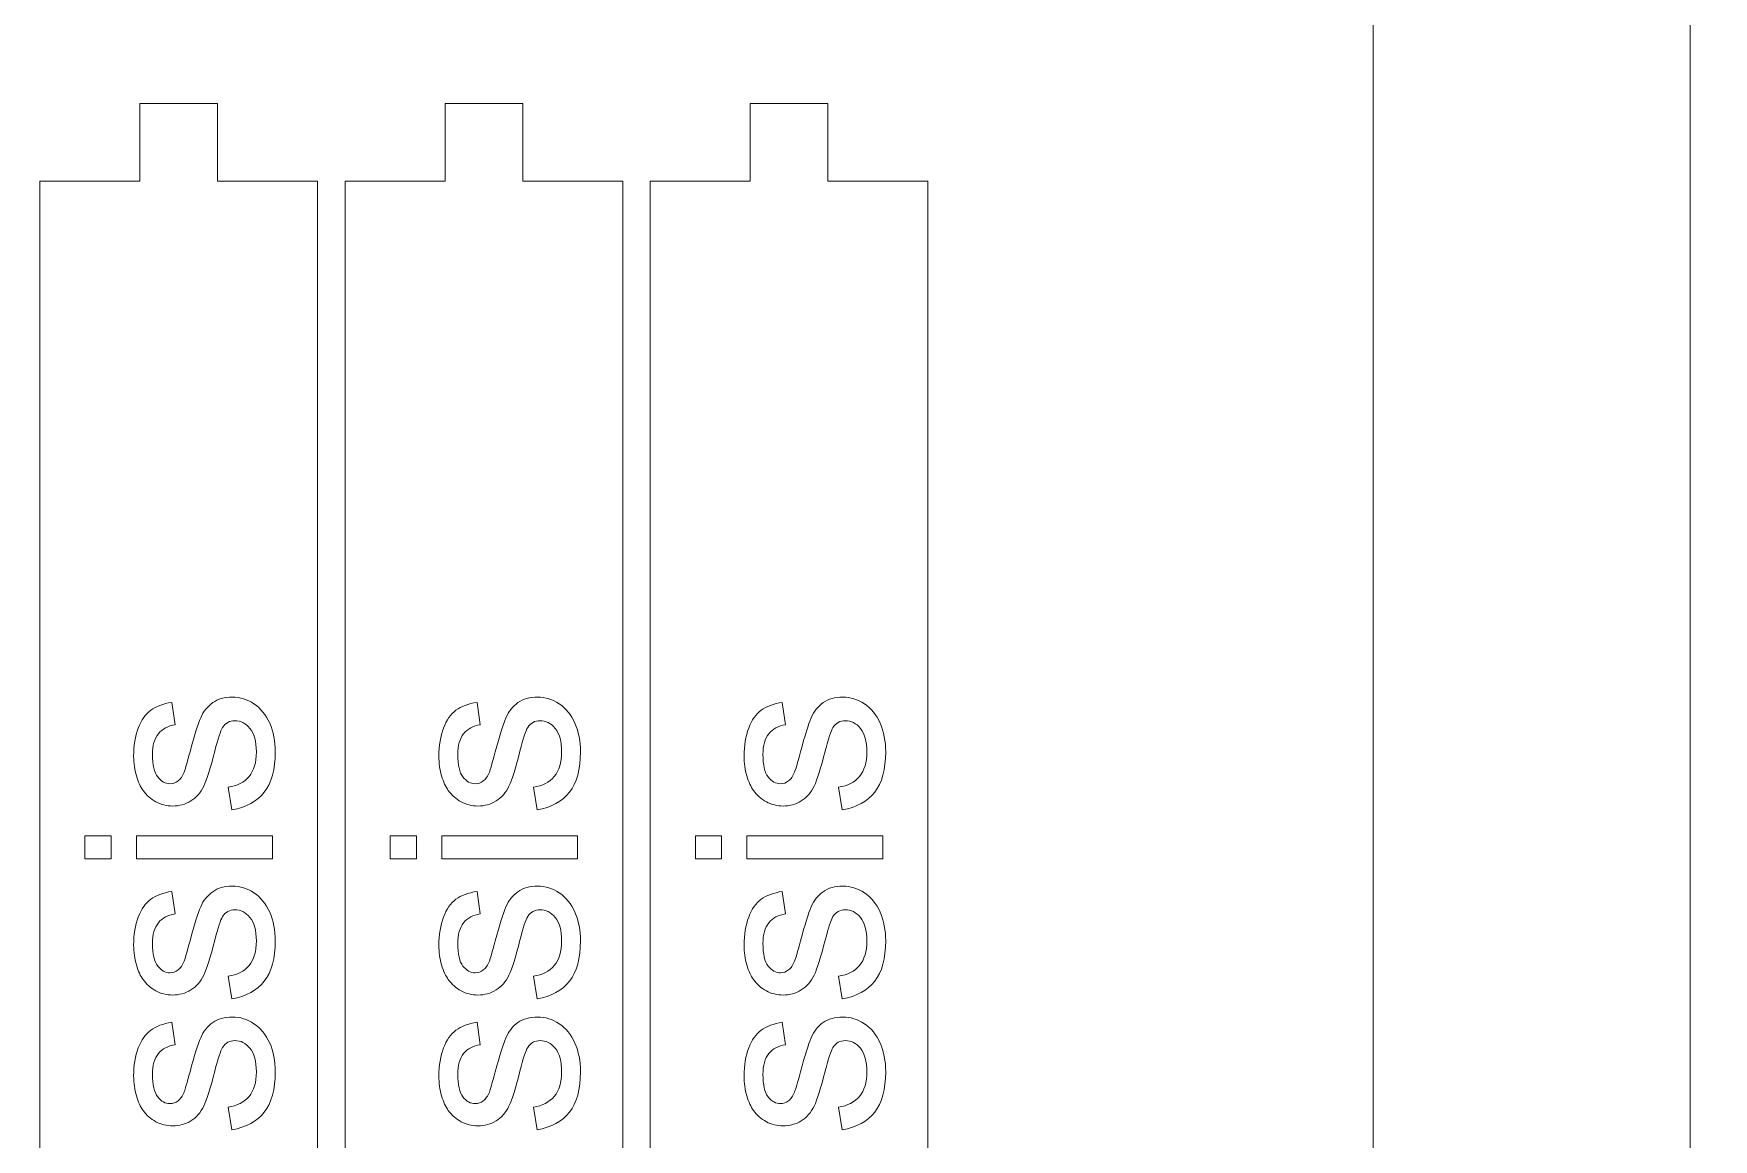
# Model space of a CAD drawing. Header units: centimetres. Extents: x -34.7 to 34.7, y -39.5 to 39.5.
# Drawn here: x -12.89 to -6.39, y 25.69 to 29.97 of the extents above; entities that cross this region are included whole.
import ezdxf

# ---------------------------------------------------------------- set-up
doc = ezdxf.new("R2010")
doc.units = ezdxf.units.CM
doc.header["$MEASUREMENT"] = 0
doc.layers.add('Camada 1', color=7, linetype='Continuous')

msp = doc.modelspace()

# ---------------------------------------------------------------- linework, layer by layer
at = {"layer": 'Camada 1', "color": 5, "lineweight": 9}
msp.add_open_spline([(-34.66849, -39.45036), (-34.66849, -39.45036), (-34.66849, 39.45036), (-34.66849, 39.45036), (-34.66849, 39.45036), (-34.66849, 39.45036), (34.66849, 39.45036), (34.66849, 39.45036), (34.66849, 39.45036), (34.66849, 39.45036), (34.66849, -39.45036), (34.66849, -39.45036), (34.66849, -39.45036), (34.66849, -39.45036), (-34.66849, -39.45036), (-34.66849, -39.45036)], degree=3, knots=[0, 0, 0, 0, 0.2, 0.2, 0.2, 0.2, 0.4, 0.4, 0.4, 0.4, 0.6, 0.6, 0.6, 0.6, 1, 1, 1, 1], dxfattribs=at)
at = {"layer": 'Camada 1', "color": 3, "lineweight": 9}
for points in [[(-7.24566, 21.11146), (-7.16375, 21.11146), (-7.08184, 21.11146), (-6.99993, 21.11146), (-6.99993, 21.11146), (-6.99993, 21.21147), (-6.99993, 21.31148), (-6.99993, 21.41149), (-6.99993, 21.41149), (-6.82705, 21.41149), (-6.65417, 21.41149), (-6.48129, 21.41149), (-6.48129, 21.41149), (-6.48129, 24.74598), (-6.48129, 28.08045), (-6.48129, 31.41494), (-6.48129, 31.41494), (-6.65417, 31.41494), (-6.82705, 31.41494), (-6.99993, 31.41494), (-6.99993, 31.41494), (-6.99993, 31.51496), (-6.99993, 31.61496), (-6.99993, 31.71497), (-6.99993, 31.71497), (-7.08184, 31.71497), (-7.16375, 31.71497), (-7.24566, 31.71497), (-7.24566, 31.71497), (-7.24566, 31.61496), (-7.24566, 31.51496), (-7.24566, 31.41494), (-7.24566, 31.41494), (-7.39963, 31.41494), (-7.55362, 31.41494), (-7.70758, 31.41494), (-7.70758, 31.41494), (-7.70758, 28.08045), (-7.70758, 24.74598), (-7.70758, 21.41149), (-7.70758, 21.41149), (-7.55362, 21.41149), (-7.39963, 21.41149), (-7.24566, 21.41149), (-7.24566, 21.41149), (-7.24566, 21.31148), (-7.24566, 21.21147), (-7.24566, 21.11146)], [(-12.17694, 21.53849), (-12.27694, 21.53849), (-12.37695, 21.53849), (-12.47697, 21.53849), (-12.47697, 21.53849), (-12.47697, 21.63849), (-12.47697, 21.73849), (-12.47697, 21.83851), (-12.47697, 21.83851), (-12.60601, 21.83851), (-12.73506, 21.83851), (-12.8641, 21.83851), (-12.8641, 21.83851), (-12.8641, 24.35877), (-12.8641, 26.87901), (-12.8641, 29.39927), (-12.8641, 29.39927), (-12.73506, 29.39927), (-12.60601, 29.39927), (-12.47697, 29.39927), (-12.47697, 29.39927), (-12.47697, 29.49928), (-12.47697, 29.59928), (-12.47697, 29.69929), (-12.47697, 29.69929), (-12.37695, 29.69929), (-12.27694, 29.69929), (-12.17694, 29.69929), (-12.17694, 29.69929), (-12.17694, 29.59928), (-12.17694, 29.49928), (-12.17694, 29.39927), (-12.17694, 29.39927), (-12.04787, 29.39927), (-11.91884, 29.39927), (-11.78979, 29.39927), (-11.78979, 29.39927), (-11.78979, 26.87901), (-11.78979, 24.35877), (-11.78979, 21.83851), (-11.78979, 21.83851), (-11.91884, 21.83851), (-12.04787, 21.83851), (-12.17694, 21.83851), (-12.17694, 21.83851), (-12.17694, 21.73849), (-12.17694, 21.63849), (-12.17694, 21.53849)], [(-11.29652, 21.83851), (-11.42555, 21.83851), (-11.5546, 21.83851), (-11.68364, 21.83851), (-11.68364, 21.83851), (-11.68364, 24.35877), (-11.68364, 26.87901), (-11.68364, 29.39927), (-11.68364, 29.39927), (-11.5546, 29.39927), (-11.42555, 29.39927), (-11.29652, 29.39927), (-11.29652, 29.39927), (-11.29652, 29.49928), (-11.29652, 29.59928), (-11.29652, 29.69929), (-11.29652, 29.69929), (-11.1965, 29.69929), (-11.09649, 29.69929), (-10.99647, 29.69929), (-10.99647, 29.69929), (-10.99647, 29.59928), (-10.99647, 29.49928), (-10.99647, 29.39927), (-10.99647, 29.39927), (-10.86743, 29.39927), (-10.73839, 29.39927), (-10.60933, 29.39927), (-10.60933, 29.39927), (-10.60933, 26.87901), (-10.60933, 24.35877), (-10.60933, 21.83851), (-10.60933, 21.83851), (-10.73839, 21.83851), (-10.86743, 21.83851), (-10.99647, 21.83851), (-10.99647, 21.83851), (-10.99647, 21.73849), (-10.99647, 21.63849), (-10.99647, 21.53849), (-10.99647, 21.53849), (-11.09649, 21.53849), (-11.1965, 21.53849), (-11.29652, 21.53849), (-11.29652, 21.53849), (-11.29652, 21.63849), (-11.29652, 21.73849), (-11.29652, 21.83851)], [(-10.11606, 21.83851), (-10.2451, 21.83851), (-10.37415, 21.83851), (-10.50319, 21.83851), (-10.50319, 21.83851), (-10.50319, 24.35877), (-10.50319, 26.87901), (-10.50319, 29.39927), (-10.50319, 29.39927), (-10.37415, 29.39927), (-10.2451, 29.39927), (-10.11606, 29.39927), (-10.11606, 29.39927), (-10.11606, 29.49928), (-10.11606, 29.59928), (-10.11606, 29.69929), (-10.11606, 29.69929), (-10.01605, 29.69929), (-9.91604, 29.69929), (-9.81603, 29.69929), (-9.81603, 29.69929), (-9.81603, 29.59928), (-9.81603, 29.49928), (-9.81603, 29.39927), (-9.81603, 29.39927), (-9.68698, 29.39927), (-9.55793, 29.39927), (-9.42888, 29.39927), (-9.42888, 29.39927), (-9.42888, 26.87901), (-9.42888, 24.35877), (-9.42888, 21.83851), (-9.42888, 21.83851), (-9.55793, 21.83851), (-9.68698, 21.83851), (-9.81603, 21.83851), (-9.81603, 21.83851), (-9.81603, 21.73849), (-9.81603, 21.63849), (-9.81603, 21.53849), (-9.81603, 21.53849), (-9.91604, 21.53849), (-10.01605, 21.53849), (-10.11606, 21.53849), (-10.11606, 21.53849), (-10.11606, 21.63849), (-10.11606, 21.73849), (-10.11606, 21.83851)]]:
    msp.add_open_spline(points, degree=3, knots=[0, 0, 0, 0, 0.0769231, 0.0769231, 0.0769231, 0.0769231, 0.1538462, 0.1538462, 0.1538462, 0.1538462, 0.2307692, 0.2307692, 0.2307692, 0.2307692, 0.3076923, 0.3076923, 0.3076923, 0.3076923, 0.3846154, 0.3846154, 0.3846154, 0.3846154, 0.4615385, 0.4615385, 0.4615385, 0.4615385, 0.5384615, 0.5384615, 0.5384615, 0.5384615, 0.6153846, 0.6153846, 0.6153846, 0.6153846, 0.6923077, 0.6923077, 0.6923077, 0.6923077, 0.7692308, 0.7692308, 0.7692308, 0.7692308, 0.8461538, 0.8461538, 0.8461538, 0.8461538, 1, 1, 1, 1], dxfattribs=at)
at = {"layer": 'Camada 1', "color": 1, "lineweight": 9}
for points, knots in [([(-12.13565, 27.05537), (-12.10038, 27.06026), (-12.0734, 27.07409), (-12.05449, 27.0967), (-12.05449, 27.0967), (-12.03579, 27.1193), (-12.02633, 27.15101), (-12.02633, 27.19149), (-12.02633, 27.19149), (-12.02633, 27.23248), (-12.03459, 27.26285), (-12.05129, 27.28277), (-12.05129, 27.28277), (-12.06784, 27.3025), (-12.08739, 27.31245), (-12.10984, 27.31245), (-12.10984, 27.31245), (-12.12991, 27.31245), (-12.14576, 27.30351), (-12.15723, 27.2858), (-12.15723, 27.2858), (-12.16516, 27.27331), (-12.17512, 27.24295), (-12.18744, 27.19471), (-12.18744, 27.19471), (-12.2038, 27.12959), (-12.21798, 27.08455), (-12.22995, 27.05924), (-12.22995, 27.05924), (-12.24209, 27.03411), (-12.25863, 27.01505), (-12.27988, 27.00206), (-12.27988, 27.00206), (-12.30098, 26.98906), (-12.32442, 26.98249), (-12.35005, 26.98249), (-12.35005, 26.98249), (-12.37349, 26.98249), (-12.3951, 26.98788), (-12.415, 26.99851), (-12.415, 26.99851), (-12.43491, 27.0093), (-12.45144, 27.02381), (-12.46459, 27.0422), (-12.46459, 27.0422), (-12.47472, 27.05604), (-12.48332, 27.07494), (-12.49042, 27.09872), (-12.49042, 27.09872), (-12.49749, 27.12267), (-12.50104, 27.14815), (-12.50104, 27.17547), (-12.50104, 27.17547), (-12.50104, 27.21663), (-12.49513, 27.25274), (-12.48316, 27.28377), (-12.48316, 27.28377), (-12.47135, 27.31498), (-12.45515, 27.33793), (-12.43491, 27.35278), (-12.43491, 27.35278), (-12.41449, 27.36744), (-12.38734, 27.37773), (-12.35325, 27.38331), (-12.35325, 27.38331), (-12.35325, 27.38331), (-12.34111, 27.29625), (-12.34111, 27.29625), (-12.34111, 27.29625), (-12.36844, 27.29238), (-12.38986, 27.28091), (-12.40521, 27.26201), (-12.40521, 27.26201), (-12.42056, 27.24311), (-12.42816, 27.21647), (-12.42816, 27.18188), (-12.42816, 27.18188), (-12.42816, 27.14123), (-12.42141, 27.11204), (-12.40792, 27.09467), (-12.40792, 27.09467), (-12.39443, 27.07729), (-12.37856, 27.06851), (-12.36051, 27.06851), (-12.36051, 27.06851), (-12.34903, 27.06851), (-12.33857, 27.07207), (-12.3293, 27.07931), (-12.3293, 27.07931), (-12.31986, 27.08657), (-12.31194, 27.09787), (-12.30569, 27.1134), (-12.30569, 27.1134), (-12.30231, 27.12233), (-12.29473, 27.14832), (-12.28292, 27.19184), (-12.28292, 27.19184), (-12.26621, 27.25459), (-12.25238, 27.29845), (-12.24176, 27.32342), (-12.24176, 27.32342), (-12.23113, 27.34839), (-12.21543, 27.36795), (-12.19519, 27.38212), (-12.19519, 27.38212), (-12.17479, 27.39646), (-12.14948, 27.40355), (-12.11911, 27.40355), (-12.11911, 27.40355), (-12.08958, 27.40355), (-12.06176, 27.39494), (-12.03561, 27.37756), (-12.03561, 27.37756), (-12.00947, 27.3602), (-11.98923, 27.33522), (-11.97488, 27.30267), (-11.97488, 27.30267), (-11.96053, 27.26994), (-11.95346, 27.233), (-11.95346, 27.19184), (-11.95346, 27.19184), (-11.95346, 27.12369), (-11.96762, 27.07155), (-11.9958, 27.0358), (-11.9958, 27.0358), (-12.02413, 27.00003), (-12.06598, 26.97725), (-12.12147, 26.96731), (-12.12147, 26.96731), (-12.12147, 26.96731), (-12.13565, 27.05537), (-12.13565, 27.05537)], [0, 0, 0, 0, 0.0294118, 0.0294118, 0.0294118, 0.0294118, 0.0588235, 0.0588235, 0.0588235, 0.0588235, 0.0882353, 0.0882353, 0.0882353, 0.0882353, 0.1176471, 0.1176471, 0.1176471, 0.1176471, 0.1470588, 0.1470588, 0.1470588, 0.1470588, 0.1764706, 0.1764706, 0.1764706, 0.1764706, 0.2058824, 0.2058824, 0.2058824, 0.2058824, 0.2352941, 0.2352941, 0.2352941, 0.2352941, 0.2647059, 0.2647059, 0.2647059, 0.2647059, 0.2941176, 0.2941176, 0.2941176, 0.2941176, 0.3235294, 0.3235294, 0.3235294, 0.3235294, 0.3529412, 0.3529412, 0.3529412, 0.3529412, 0.3823529, 0.3823529, 0.3823529, 0.3823529, 0.4117647, 0.4117647, 0.4117647, 0.4117647, 0.4411765, 0.4411765, 0.4411765, 0.4411765, 0.4705882, 0.4705882, 0.4705882, 0.4705882, 0.5, 0.5, 0.5, 0.5, 0.5294118, 0.5294118, 0.5294118, 0.5294118, 0.5588235, 0.5588235, 0.5588235, 0.5588235, 0.5882353, 0.5882353, 0.5882353, 0.5882353, 0.6176471, 0.6176471, 0.6176471, 0.6176471, 0.6470588, 0.6470588, 0.6470588, 0.6470588, 0.6764706, 0.6764706, 0.6764706, 0.6764706, 0.7058824, 0.7058824, 0.7058824, 0.7058824, 0.7352941, 0.7352941, 0.7352941, 0.7352941, 0.7647059, 0.7647059, 0.7647059, 0.7647059, 0.7941176, 0.7941176, 0.7941176, 0.7941176, 0.8235294, 0.8235294, 0.8235294, 0.8235294, 0.8529412, 0.8529412, 0.8529412, 0.8529412, 0.8823529, 0.8823529, 0.8823529, 0.8823529, 0.9117647, 0.9117647, 0.9117647, 0.9117647, 0.9411765, 0.9411765, 0.9411765, 0.9411765, 1, 1, 1, 1]), ([(-10.95519, 27.05537), (-10.91993, 27.06026), (-10.89295, 27.07409), (-10.87405, 27.0967), (-10.87405, 27.0967), (-10.85533, 27.1193), (-10.84589, 27.15101), (-10.84589, 27.19149), (-10.84589, 27.19149), (-10.84589, 27.23248), (-10.85416, 27.26285), (-10.87084, 27.28277), (-10.87084, 27.28277), (-10.88738, 27.3025), (-10.90695, 27.31245), (-10.92939, 27.31245), (-10.92939, 27.31245), (-10.94946, 27.31245), (-10.96531, 27.30351), (-10.97678, 27.2858), (-10.97678, 27.2858), (-10.98472, 27.27331), (-10.99468, 27.24295), (-11.00699, 27.19471), (-11.00699, 27.19471), (-11.02335, 27.12959), (-11.03752, 27.08455), (-11.04949, 27.05924), (-11.04949, 27.05924), (-11.06164, 27.03411), (-11.07817, 27.01505), (-11.09943, 27.00206), (-11.09943, 27.00206), (-11.12051, 26.98906), (-11.14396, 26.98249), (-11.1696, 26.98249), (-11.1696, 26.98249), (-11.19305, 26.98249), (-11.21465, 26.98788), (-11.23456, 26.99851), (-11.23456, 26.99851), (-11.25446, 27.0093), (-11.27099, 27.02381), (-11.28414, 27.0422), (-11.28414, 27.0422), (-11.29426, 27.05604), (-11.30287, 27.07494), (-11.30996, 27.09872), (-11.30996, 27.09872), (-11.31704, 27.12267), (-11.32059, 27.14815), (-11.32059, 27.17547), (-11.32059, 27.17547), (-11.32059, 27.21663), (-11.31468, 27.25274), (-11.3027, 27.28377), (-11.3027, 27.28377), (-11.2909, 27.31498), (-11.27471, 27.33793), (-11.25446, 27.35278), (-11.25446, 27.35278), (-11.23404, 27.36744), (-11.20689, 27.37773), (-11.17281, 27.38331), (-11.17281, 27.38331), (-11.17281, 27.38331), (-11.16066, 27.29625), (-11.16066, 27.29625), (-11.16066, 27.29625), (-11.18799, 27.29238), (-11.20941, 27.28091), (-11.22476, 27.26201), (-11.22476, 27.26201), (-11.24012, 27.24311), (-11.2477, 27.21647), (-11.2477, 27.18188), (-11.2477, 27.18188), (-11.2477, 27.14123), (-11.24096, 27.11204), (-11.22746, 27.09467), (-11.22746, 27.09467), (-11.21396, 27.07729), (-11.19811, 27.06851), (-11.18006, 27.06851), (-11.18006, 27.06851), (-11.16859, 27.06851), (-11.15814, 27.07207), (-11.14885, 27.07931), (-11.14885, 27.07931), (-11.13941, 27.08657), (-11.13148, 27.09787), (-11.12524, 27.1134), (-11.12524, 27.1134), (-11.12187, 27.12233), (-11.11427, 27.14832), (-11.10246, 27.19184), (-11.10246, 27.19184), (-11.08578, 27.25459), (-11.07194, 27.29845), (-11.0613, 27.32342), (-11.0613, 27.32342), (-11.05067, 27.34839), (-11.03499, 27.36795), (-11.01474, 27.38212), (-11.01474, 27.38212), (-10.99433, 27.39646), (-10.96902, 27.40355), (-10.93866, 27.40355), (-10.93866, 27.40355), (-10.90913, 27.40355), (-10.8813, 27.39494), (-10.85516, 27.37756), (-10.85516, 27.37756), (-10.82902, 27.3602), (-10.80877, 27.33522), (-10.79443, 27.30267), (-10.79443, 27.30267), (-10.78009, 27.26994), (-10.77301, 27.233), (-10.77301, 27.19184), (-10.77301, 27.19184), (-10.77301, 27.12369), (-10.78717, 27.07155), (-10.81536, 27.0358), (-10.81536, 27.0358), (-10.84368, 27.00003), (-10.88552, 26.97725), (-10.94102, 26.96731), (-10.94102, 26.96731), (-10.94102, 26.96731), (-10.95519, 27.05537), (-10.95519, 27.05537)], [0, 0, 0, 0, 0.0294118, 0.0294118, 0.0294118, 0.0294118, 0.0588235, 0.0588235, 0.0588235, 0.0588235, 0.0882353, 0.0882353, 0.0882353, 0.0882353, 0.1176471, 0.1176471, 0.1176471, 0.1176471, 0.1470588, 0.1470588, 0.1470588, 0.1470588, 0.1764706, 0.1764706, 0.1764706, 0.1764706, 0.2058824, 0.2058824, 0.2058824, 0.2058824, 0.2352941, 0.2352941, 0.2352941, 0.2352941, 0.2647059, 0.2647059, 0.2647059, 0.2647059, 0.2941176, 0.2941176, 0.2941176, 0.2941176, 0.3235294, 0.3235294, 0.3235294, 0.3235294, 0.3529412, 0.3529412, 0.3529412, 0.3529412, 0.3823529, 0.3823529, 0.3823529, 0.3823529, 0.4117647, 0.4117647, 0.4117647, 0.4117647, 0.4411765, 0.4411765, 0.4411765, 0.4411765, 0.4705882, 0.4705882, 0.4705882, 0.4705882, 0.5, 0.5, 0.5, 0.5, 0.5294118, 0.5294118, 0.5294118, 0.5294118, 0.5588235, 0.5588235, 0.5588235, 0.5588235, 0.5882353, 0.5882353, 0.5882353, 0.5882353, 0.6176471, 0.6176471, 0.6176471, 0.6176471, 0.6470588, 0.6470588, 0.6470588, 0.6470588, 0.6764706, 0.6764706, 0.6764706, 0.6764706, 0.7058824, 0.7058824, 0.7058824, 0.7058824, 0.7352941, 0.7352941, 0.7352941, 0.7352941, 0.7647059, 0.7647059, 0.7647059, 0.7647059, 0.7941176, 0.7941176, 0.7941176, 0.7941176, 0.8235294, 0.8235294, 0.8235294, 0.8235294, 0.8529412, 0.8529412, 0.8529412, 0.8529412, 0.8823529, 0.8823529, 0.8823529, 0.8823529, 0.9117647, 0.9117647, 0.9117647, 0.9117647, 0.9411765, 0.9411765, 0.9411765, 0.9411765, 1, 1, 1, 1]), ([(-9.77474, 27.05537), (-9.73948, 27.06026), (-9.71251, 27.07409), (-9.6936, 27.0967), (-9.6936, 27.0967), (-9.67488, 27.1193), (-9.66543, 27.15101), (-9.66543, 27.19149), (-9.66543, 27.19149), (-9.66543, 27.23248), (-9.6737, 27.26285), (-9.69039, 27.28277), (-9.69039, 27.28277), (-9.70692, 27.3025), (-9.7265, 27.31245), (-9.74894, 27.31245), (-9.74894, 27.31245), (-9.76901, 27.31245), (-9.78486, 27.30351), (-9.79635, 27.2858), (-9.79635, 27.2858), (-9.80426, 27.27331), (-9.81422, 27.24295), (-9.82653, 27.19471), (-9.82653, 27.19471), (-9.84291, 27.12959), (-9.85707, 27.08455), (-9.86904, 27.05924), (-9.86904, 27.05924), (-9.88119, 27.03411), (-9.89772, 27.01505), (-9.91898, 27.00206), (-9.91898, 27.00206), (-9.94007, 26.98906), (-9.96351, 26.98249), (-9.98915, 26.98249), (-9.98915, 26.98249), (-10.0126, 26.98249), (-10.0342, 26.98788), (-10.0541, 26.99851), (-10.0541, 26.99851), (-10.07402, 27.0093), (-10.09054, 27.02381), (-10.10369, 27.0422), (-10.10369, 27.0422), (-10.11381, 27.05604), (-10.12242, 27.07494), (-10.12951, 27.09872), (-10.12951, 27.09872), (-10.13659, 27.12267), (-10.14015, 27.14815), (-10.14015, 27.17547), (-10.14015, 27.17547), (-10.14015, 27.21663), (-10.13424, 27.25274), (-10.12225, 27.28377), (-10.12225, 27.28377), (-10.11045, 27.31498), (-10.09425, 27.33793), (-10.07402, 27.35278), (-10.07402, 27.35278), (-10.05359, 27.36744), (-10.02644, 27.37773), (-9.99236, 27.38331), (-9.99236, 27.38331), (-9.99236, 27.38331), (-9.98021, 27.29625), (-9.98021, 27.29625), (-9.98021, 27.29625), (-10.00754, 27.29238), (-10.02896, 27.28091), (-10.04431, 27.26201), (-10.04431, 27.26201), (-10.05966, 27.24311), (-10.06725, 27.21647), (-10.06725, 27.18188), (-10.06725, 27.18188), (-10.06725, 27.14123), (-10.06051, 27.11204), (-10.04701, 27.09467), (-10.04701, 27.09467), (-10.03352, 27.07729), (-10.01767, 27.06851), (-9.99961, 27.06851), (-9.99961, 27.06851), (-9.98815, 27.06851), (-9.97768, 27.07207), (-9.9684, 27.07931), (-9.9684, 27.07931), (-9.95895, 27.08657), (-9.95103, 27.09787), (-9.94479, 27.1134), (-9.94479, 27.1134), (-9.94142, 27.12233), (-9.93383, 27.14832), (-9.92201, 27.19184), (-9.92201, 27.19184), (-9.90531, 27.25459), (-9.89148, 27.29845), (-9.88085, 27.32342), (-9.88085, 27.32342), (-9.87023, 27.34839), (-9.85453, 27.36795), (-9.83429, 27.38212), (-9.83429, 27.38212), (-9.81388, 27.39646), (-9.78858, 27.40355), (-9.75821, 27.40355), (-9.75821, 27.40355), (-9.7287, 27.40355), (-9.70085, 27.39494), (-9.67471, 27.37756), (-9.67471, 27.37756), (-9.64856, 27.3602), (-9.62832, 27.33522), (-9.61398, 27.30267), (-9.61398, 27.30267), (-9.59964, 27.26994), (-9.59255, 27.233), (-9.59255, 27.19184), (-9.59255, 27.19184), (-9.59255, 27.12369), (-9.60672, 27.07155), (-9.6349, 27.0358), (-9.6349, 27.0358), (-9.66324, 27.00003), (-9.70507, 26.97725), (-9.76057, 26.96731), (-9.76057, 26.96731), (-9.76057, 26.96731), (-9.77474, 27.05537), (-9.77474, 27.05537)], [0, 0, 0, 0, 0.0294118, 0.0294118, 0.0294118, 0.0294118, 0.0588235, 0.0588235, 0.0588235, 0.0588235, 0.0882353, 0.0882353, 0.0882353, 0.0882353, 0.1176471, 0.1176471, 0.1176471, 0.1176471, 0.1470588, 0.1470588, 0.1470588, 0.1470588, 0.1764706, 0.1764706, 0.1764706, 0.1764706, 0.2058824, 0.2058824, 0.2058824, 0.2058824, 0.2352941, 0.2352941, 0.2352941, 0.2352941, 0.2647059, 0.2647059, 0.2647059, 0.2647059, 0.2941176, 0.2941176, 0.2941176, 0.2941176, 0.3235294, 0.3235294, 0.3235294, 0.3235294, 0.3529412, 0.3529412, 0.3529412, 0.3529412, 0.3823529, 0.3823529, 0.3823529, 0.3823529, 0.4117647, 0.4117647, 0.4117647, 0.4117647, 0.4411765, 0.4411765, 0.4411765, 0.4411765, 0.4705882, 0.4705882, 0.4705882, 0.4705882, 0.5, 0.5, 0.5, 0.5, 0.5294118, 0.5294118, 0.5294118, 0.5294118, 0.5588235, 0.5588235, 0.5588235, 0.5588235, 0.5882353, 0.5882353, 0.5882353, 0.5882353, 0.6176471, 0.6176471, 0.6176471, 0.6176471, 0.6470588, 0.6470588, 0.6470588, 0.6470588, 0.6764706, 0.6764706, 0.6764706, 0.6764706, 0.7058824, 0.7058824, 0.7058824, 0.7058824, 0.7352941, 0.7352941, 0.7352941, 0.7352941, 0.7647059, 0.7647059, 0.7647059, 0.7647059, 0.7941176, 0.7941176, 0.7941176, 0.7941176, 0.8235294, 0.8235294, 0.8235294, 0.8235294, 0.8529412, 0.8529412, 0.8529412, 0.8529412, 0.8823529, 0.8823529, 0.8823529, 0.8823529, 0.9117647, 0.9117647, 0.9117647, 0.9117647, 0.9411765, 0.9411765, 0.9411765, 0.9411765, 1, 1, 1, 1]), ([(-12.68932, 26.77787), (-12.68932, 26.77787), (-12.68932, 26.86694), (-12.68932, 26.86694), (-12.68932, 26.86694), (-12.68932, 26.86694), (-12.58808, 26.86694), (-12.58808, 26.86694), (-12.58808, 26.86694), (-12.58808, 26.86694), (-12.58808, 26.77787), (-12.58808, 26.77787), (-12.58808, 26.77787), (-12.58808, 26.77787), (-12.68932, 26.77787), (-12.68932, 26.77787)], [0, 0, 0, 0, 0.2, 0.2, 0.2, 0.2, 0.4, 0.4, 0.4, 0.4, 0.6, 0.6, 0.6, 0.6, 1, 1, 1, 1]), ([(-12.4899, 26.77787), (-12.4899, 26.77787), (-12.4899, 26.86694), (-12.4899, 26.86694), (-12.4899, 26.86694), (-12.4899, 26.86694), (-11.96458, 26.86694), (-11.96458, 26.86694), (-11.96458, 26.86694), (-11.96458, 26.86694), (-11.96458, 26.77787), (-11.96458, 26.77787), (-11.96458, 26.77787), (-11.96458, 26.77787), (-12.4899, 26.77787), (-12.4899, 26.77787)], [0, 0, 0, 0, 0.2, 0.2, 0.2, 0.2, 0.4, 0.4, 0.4, 0.4, 0.6, 0.6, 0.6, 0.6, 1, 1, 1, 1]), ([(-11.50886, 26.77787), (-11.50886, 26.77787), (-11.50886, 26.86694), (-11.50886, 26.86694), (-11.50886, 26.86694), (-11.50886, 26.86694), (-11.40763, 26.86694), (-11.40763, 26.86694), (-11.40763, 26.86694), (-11.40763, 26.86694), (-11.40763, 26.77787), (-11.40763, 26.77787), (-11.40763, 26.77787), (-11.40763, 26.77787), (-11.50886, 26.77787), (-11.50886, 26.77787)], [0, 0, 0, 0, 0.2, 0.2, 0.2, 0.2, 0.4, 0.4, 0.4, 0.4, 0.6, 0.6, 0.6, 0.6, 1, 1, 1, 1]), ([(-11.30945, 26.77787), (-11.30945, 26.77787), (-11.30945, 26.86694), (-11.30945, 26.86694), (-11.30945, 26.86694), (-11.30945, 26.86694), (-10.78414, 26.86694), (-10.78414, 26.86694), (-10.78414, 26.86694), (-10.78414, 26.86694), (-10.78414, 26.77787), (-10.78414, 26.77787), (-10.78414, 26.77787), (-10.78414, 26.77787), (-11.30945, 26.77787), (-11.30945, 26.77787)], [0, 0, 0, 0, 0.2, 0.2, 0.2, 0.2, 0.4, 0.4, 0.4, 0.4, 0.6, 0.6, 0.6, 0.6, 1, 1, 1, 1]), ([(-10.3284, 26.77787), (-10.3284, 26.77787), (-10.3284, 26.86694), (-10.3284, 26.86694), (-10.3284, 26.86694), (-10.3284, 26.86694), (-10.22718, 26.86694), (-10.22718, 26.86694), (-10.22718, 26.86694), (-10.22718, 26.86694), (-10.22718, 26.77787), (-10.22718, 26.77787), (-10.22718, 26.77787), (-10.22718, 26.77787), (-10.3284, 26.77787), (-10.3284, 26.77787)], [0, 0, 0, 0, 0.2, 0.2, 0.2, 0.2, 0.4, 0.4, 0.4, 0.4, 0.6, 0.6, 0.6, 0.6, 1, 1, 1, 1]), ([(-10.129, 26.77787), (-10.129, 26.77787), (-10.129, 26.86694), (-10.129, 26.86694), (-10.129, 26.86694), (-10.129, 26.86694), (-9.60369, 26.86694), (-9.60369, 26.86694), (-9.60369, 26.86694), (-9.60369, 26.86694), (-9.60369, 26.77787), (-9.60369, 26.77787), (-9.60369, 26.77787), (-9.60369, 26.77787), (-10.129, 26.77787), (-10.129, 26.77787)], [0, 0, 0, 0, 0.2, 0.2, 0.2, 0.2, 0.4, 0.4, 0.4, 0.4, 0.6, 0.6, 0.6, 0.6, 1, 1, 1, 1]), ([(-12.13565, 26.32441), (-12.10038, 26.3293), (-12.0734, 26.34313), (-12.05449, 26.36574), (-12.05449, 26.36574), (-12.03579, 26.38834), (-12.02633, 26.42006), (-12.02633, 26.46054), (-12.02633, 26.46054), (-12.02633, 26.50153), (-12.03459, 26.5319), (-12.05129, 26.55181), (-12.05129, 26.55181), (-12.06784, 26.57155), (-12.08739, 26.58149), (-12.10984, 26.58149), (-12.10984, 26.58149), (-12.12991, 26.58149), (-12.14576, 26.57256), (-12.15723, 26.55485), (-12.15723, 26.55485), (-12.16516, 26.54236), (-12.17512, 26.51199), (-12.18744, 26.46375), (-12.18744, 26.46375), (-12.2038, 26.39864), (-12.21798, 26.35359), (-12.22995, 26.32828), (-12.22995, 26.32828), (-12.24209, 26.30316), (-12.25863, 26.28409), (-12.27988, 26.2711), (-12.27988, 26.2711), (-12.30098, 26.25811), (-12.32442, 26.25154), (-12.35005, 26.25154), (-12.35005, 26.25154), (-12.37349, 26.25154), (-12.3951, 26.25693), (-12.415, 26.26756), (-12.415, 26.26756), (-12.43491, 26.27835), (-12.45144, 26.29287), (-12.46459, 26.31125), (-12.46459, 26.31125), (-12.47472, 26.32508), (-12.48332, 26.34398), (-12.49042, 26.36776), (-12.49042, 26.36776), (-12.49749, 26.39171), (-12.50104, 26.41719), (-12.50104, 26.44452), (-12.50104, 26.44452), (-12.50104, 26.48568), (-12.49513, 26.52178), (-12.48316, 26.55281), (-12.48316, 26.55281), (-12.47135, 26.58403), (-12.45515, 26.60697), (-12.43491, 26.62182), (-12.43491, 26.62182), (-12.41449, 26.63649), (-12.38734, 26.64678), (-12.35325, 26.65235), (-12.35325, 26.65235), (-12.35325, 26.65235), (-12.34111, 26.5653), (-12.34111, 26.5653), (-12.34111, 26.5653), (-12.36844, 26.56142), (-12.38986, 26.54995), (-12.40521, 26.53106), (-12.40521, 26.53106), (-12.42056, 26.51216), (-12.42816, 26.48551), (-12.42816, 26.45092), (-12.42816, 26.45092), (-12.42816, 26.41027), (-12.42141, 26.38108), (-12.40792, 26.36372), (-12.40792, 26.36372), (-12.39443, 26.34633), (-12.37856, 26.33756), (-12.36051, 26.33756), (-12.36051, 26.33756), (-12.34903, 26.33756), (-12.33857, 26.34111), (-12.3293, 26.34835), (-12.3293, 26.34835), (-12.31986, 26.35561), (-12.31194, 26.36693), (-12.30569, 26.38244), (-12.30569, 26.38244), (-12.30231, 26.39139), (-12.29473, 26.41736), (-12.28292, 26.46089), (-12.28292, 26.46089), (-12.26621, 26.52364), (-12.25238, 26.56749), (-12.24176, 26.59246), (-12.24176, 26.59246), (-12.23113, 26.61743), (-12.21543, 26.637), (-12.19519, 26.65116), (-12.19519, 26.65116), (-12.17479, 26.6655), (-12.14948, 26.67259), (-12.11911, 26.67259), (-12.11911, 26.67259), (-12.08958, 26.67259), (-12.06176, 26.66398), (-12.03561, 26.64662), (-12.03561, 26.64662), (-12.00947, 26.62924), (-11.98923, 26.60427), (-11.97488, 26.57171), (-11.97488, 26.57171), (-11.96053, 26.53898), (-11.95346, 26.50204), (-11.95346, 26.46089), (-11.95346, 26.46089), (-11.95346, 26.39273), (-11.96762, 26.3406), (-11.9958, 26.30484), (-11.9958, 26.30484), (-12.02413, 26.26907), (-12.06598, 26.2463), (-12.12147, 26.23635), (-12.12147, 26.23635), (-12.12147, 26.23635), (-12.13565, 26.32441), (-12.13565, 26.32441)], [0, 0, 0, 0, 0.0294118, 0.0294118, 0.0294118, 0.0294118, 0.0588235, 0.0588235, 0.0588235, 0.0588235, 0.0882353, 0.0882353, 0.0882353, 0.0882353, 0.1176471, 0.1176471, 0.1176471, 0.1176471, 0.1470588, 0.1470588, 0.1470588, 0.1470588, 0.1764706, 0.1764706, 0.1764706, 0.1764706, 0.2058824, 0.2058824, 0.2058824, 0.2058824, 0.2352941, 0.2352941, 0.2352941, 0.2352941, 0.2647059, 0.2647059, 0.2647059, 0.2647059, 0.2941176, 0.2941176, 0.2941176, 0.2941176, 0.3235294, 0.3235294, 0.3235294, 0.3235294, 0.3529412, 0.3529412, 0.3529412, 0.3529412, 0.3823529, 0.3823529, 0.3823529, 0.3823529, 0.4117647, 0.4117647, 0.4117647, 0.4117647, 0.4411765, 0.4411765, 0.4411765, 0.4411765, 0.4705882, 0.4705882, 0.4705882, 0.4705882, 0.5, 0.5, 0.5, 0.5, 0.5294118, 0.5294118, 0.5294118, 0.5294118, 0.5588235, 0.5588235, 0.5588235, 0.5588235, 0.5882353, 0.5882353, 0.5882353, 0.5882353, 0.6176471, 0.6176471, 0.6176471, 0.6176471, 0.6470588, 0.6470588, 0.6470588, 0.6470588, 0.6764706, 0.6764706, 0.6764706, 0.6764706, 0.7058824, 0.7058824, 0.7058824, 0.7058824, 0.7352941, 0.7352941, 0.7352941, 0.7352941, 0.7647059, 0.7647059, 0.7647059, 0.7647059, 0.7941176, 0.7941176, 0.7941176, 0.7941176, 0.8235294, 0.8235294, 0.8235294, 0.8235294, 0.8529412, 0.8529412, 0.8529412, 0.8529412, 0.8823529, 0.8823529, 0.8823529, 0.8823529, 0.9117647, 0.9117647, 0.9117647, 0.9117647, 0.9411765, 0.9411765, 0.9411765, 0.9411765, 1, 1, 1, 1]), ([(-10.95519, 26.32441), (-10.91993, 26.3293), (-10.89295, 26.34313), (-10.87405, 26.36574), (-10.87405, 26.36574), (-10.85533, 26.38834), (-10.84589, 26.42006), (-10.84589, 26.46054), (-10.84589, 26.46054), (-10.84589, 26.50153), (-10.85416, 26.5319), (-10.87084, 26.55181), (-10.87084, 26.55181), (-10.88738, 26.57155), (-10.90695, 26.58149), (-10.92939, 26.58149), (-10.92939, 26.58149), (-10.94946, 26.58149), (-10.96531, 26.57256), (-10.97678, 26.55485), (-10.97678, 26.55485), (-10.98472, 26.54236), (-10.99468, 26.51199), (-11.00699, 26.46375), (-11.00699, 26.46375), (-11.02335, 26.39864), (-11.03752, 26.35359), (-11.04949, 26.32828), (-11.04949, 26.32828), (-11.06164, 26.30316), (-11.07817, 26.28409), (-11.09943, 26.2711), (-11.09943, 26.2711), (-11.12051, 26.25811), (-11.14396, 26.25154), (-11.1696, 26.25154), (-11.1696, 26.25154), (-11.19305, 26.25154), (-11.21465, 26.25693), (-11.23456, 26.26756), (-11.23456, 26.26756), (-11.25446, 26.27835), (-11.27099, 26.29287), (-11.28414, 26.31125), (-11.28414, 26.31125), (-11.29426, 26.32508), (-11.30287, 26.34398), (-11.30996, 26.36776), (-11.30996, 26.36776), (-11.31704, 26.39171), (-11.32059, 26.41719), (-11.32059, 26.44452), (-11.32059, 26.44452), (-11.32059, 26.48568), (-11.31468, 26.52178), (-11.3027, 26.55281), (-11.3027, 26.55281), (-11.2909, 26.58403), (-11.27471, 26.60697), (-11.25446, 26.62182), (-11.25446, 26.62182), (-11.23404, 26.63649), (-11.20689, 26.64678), (-11.17281, 26.65235), (-11.17281, 26.65235), (-11.17281, 26.65235), (-11.16066, 26.5653), (-11.16066, 26.5653), (-11.16066, 26.5653), (-11.18799, 26.56142), (-11.20941, 26.54995), (-11.22476, 26.53106), (-11.22476, 26.53106), (-11.24012, 26.51216), (-11.2477, 26.48551), (-11.2477, 26.45092), (-11.2477, 26.45092), (-11.2477, 26.41027), (-11.24096, 26.38108), (-11.22746, 26.36372), (-11.22746, 26.36372), (-11.21396, 26.34633), (-11.19811, 26.33756), (-11.18006, 26.33756), (-11.18006, 26.33756), (-11.16859, 26.33756), (-11.15814, 26.34111), (-11.14885, 26.34835), (-11.14885, 26.34835), (-11.13941, 26.35561), (-11.13148, 26.36693), (-11.12524, 26.38244), (-11.12524, 26.38244), (-11.12187, 26.39139), (-11.11427, 26.41736), (-11.10246, 26.46089), (-11.10246, 26.46089), (-11.08578, 26.52364), (-11.07194, 26.56749), (-11.0613, 26.59246), (-11.0613, 26.59246), (-11.05067, 26.61743), (-11.03499, 26.637), (-11.01474, 26.65116), (-11.01474, 26.65116), (-10.99433, 26.6655), (-10.96902, 26.67259), (-10.93866, 26.67259), (-10.93866, 26.67259), (-10.90913, 26.67259), (-10.8813, 26.66398), (-10.85516, 26.64662), (-10.85516, 26.64662), (-10.82902, 26.62924), (-10.80877, 26.60427), (-10.79443, 26.57171), (-10.79443, 26.57171), (-10.78009, 26.53898), (-10.77301, 26.50204), (-10.77301, 26.46089), (-10.77301, 26.46089), (-10.77301, 26.39273), (-10.78717, 26.3406), (-10.81536, 26.30484), (-10.81536, 26.30484), (-10.84368, 26.26907), (-10.88552, 26.2463), (-10.94102, 26.23635), (-10.94102, 26.23635), (-10.94102, 26.23635), (-10.95519, 26.32441), (-10.95519, 26.32441)], [0, 0, 0, 0, 0.0294118, 0.0294118, 0.0294118, 0.0294118, 0.0588235, 0.0588235, 0.0588235, 0.0588235, 0.0882353, 0.0882353, 0.0882353, 0.0882353, 0.1176471, 0.1176471, 0.1176471, 0.1176471, 0.1470588, 0.1470588, 0.1470588, 0.1470588, 0.1764706, 0.1764706, 0.1764706, 0.1764706, 0.2058824, 0.2058824, 0.2058824, 0.2058824, 0.2352941, 0.2352941, 0.2352941, 0.2352941, 0.2647059, 0.2647059, 0.2647059, 0.2647059, 0.2941176, 0.2941176, 0.2941176, 0.2941176, 0.3235294, 0.3235294, 0.3235294, 0.3235294, 0.3529412, 0.3529412, 0.3529412, 0.3529412, 0.3823529, 0.3823529, 0.3823529, 0.3823529, 0.4117647, 0.4117647, 0.4117647, 0.4117647, 0.4411765, 0.4411765, 0.4411765, 0.4411765, 0.4705882, 0.4705882, 0.4705882, 0.4705882, 0.5, 0.5, 0.5, 0.5, 0.5294118, 0.5294118, 0.5294118, 0.5294118, 0.5588235, 0.5588235, 0.5588235, 0.5588235, 0.5882353, 0.5882353, 0.5882353, 0.5882353, 0.6176471, 0.6176471, 0.6176471, 0.6176471, 0.6470588, 0.6470588, 0.6470588, 0.6470588, 0.6764706, 0.6764706, 0.6764706, 0.6764706, 0.7058824, 0.7058824, 0.7058824, 0.7058824, 0.7352941, 0.7352941, 0.7352941, 0.7352941, 0.7647059, 0.7647059, 0.7647059, 0.7647059, 0.7941176, 0.7941176, 0.7941176, 0.7941176, 0.8235294, 0.8235294, 0.8235294, 0.8235294, 0.8529412, 0.8529412, 0.8529412, 0.8529412, 0.8823529, 0.8823529, 0.8823529, 0.8823529, 0.9117647, 0.9117647, 0.9117647, 0.9117647, 0.9411765, 0.9411765, 0.9411765, 0.9411765, 1, 1, 1, 1]), ([(-9.77474, 26.32441), (-9.73948, 26.3293), (-9.71251, 26.34313), (-9.6936, 26.36574), (-9.6936, 26.36574), (-9.67488, 26.38834), (-9.66543, 26.42006), (-9.66543, 26.46054), (-9.66543, 26.46054), (-9.66543, 26.50153), (-9.6737, 26.5319), (-9.69039, 26.55181), (-9.69039, 26.55181), (-9.70692, 26.57155), (-9.7265, 26.58149), (-9.74894, 26.58149), (-9.74894, 26.58149), (-9.76901, 26.58149), (-9.78486, 26.57256), (-9.79635, 26.55485), (-9.79635, 26.55485), (-9.80426, 26.54236), (-9.81422, 26.51199), (-9.82653, 26.46375), (-9.82653, 26.46375), (-9.84291, 26.39864), (-9.85707, 26.35359), (-9.86904, 26.32828), (-9.86904, 26.32828), (-9.88119, 26.30316), (-9.89772, 26.28409), (-9.91898, 26.2711), (-9.91898, 26.2711), (-9.94007, 26.25811), (-9.96351, 26.25154), (-9.98915, 26.25154), (-9.98915, 26.25154), (-10.0126, 26.25154), (-10.0342, 26.25693), (-10.0541, 26.26756), (-10.0541, 26.26756), (-10.07402, 26.27835), (-10.09054, 26.29287), (-10.10369, 26.31125), (-10.10369, 26.31125), (-10.11381, 26.32508), (-10.12242, 26.34398), (-10.12951, 26.36776), (-10.12951, 26.36776), (-10.13659, 26.39171), (-10.14015, 26.41719), (-10.14015, 26.44452), (-10.14015, 26.44452), (-10.14015, 26.48568), (-10.13424, 26.52178), (-10.12225, 26.55281), (-10.12225, 26.55281), (-10.11045, 26.58403), (-10.09425, 26.60697), (-10.07402, 26.62182), (-10.07402, 26.62182), (-10.05359, 26.63649), (-10.02644, 26.64678), (-9.99236, 26.65235), (-9.99236, 26.65235), (-9.99236, 26.65235), (-9.98021, 26.5653), (-9.98021, 26.5653), (-9.98021, 26.5653), (-10.00754, 26.56142), (-10.02896, 26.54995), (-10.04431, 26.53106), (-10.04431, 26.53106), (-10.05966, 26.51216), (-10.06725, 26.48551), (-10.06725, 26.45092), (-10.06725, 26.45092), (-10.06725, 26.41027), (-10.06051, 26.38108), (-10.04701, 26.36372), (-10.04701, 26.36372), (-10.03352, 26.34633), (-10.01767, 26.33756), (-9.99961, 26.33756), (-9.99961, 26.33756), (-9.98815, 26.33756), (-9.97768, 26.34111), (-9.9684, 26.34835), (-9.9684, 26.34835), (-9.95895, 26.35561), (-9.95103, 26.36693), (-9.94479, 26.38244), (-9.94479, 26.38244), (-9.94142, 26.39139), (-9.93383, 26.41736), (-9.92201, 26.46089), (-9.92201, 26.46089), (-9.90531, 26.52364), (-9.89148, 26.56749), (-9.88085, 26.59246), (-9.88085, 26.59246), (-9.87023, 26.61743), (-9.85453, 26.637), (-9.83429, 26.65116), (-9.83429, 26.65116), (-9.81388, 26.6655), (-9.78858, 26.67259), (-9.75821, 26.67259), (-9.75821, 26.67259), (-9.7287, 26.67259), (-9.70085, 26.66398), (-9.67471, 26.64662), (-9.67471, 26.64662), (-9.64856, 26.62924), (-9.62832, 26.60427), (-9.61398, 26.57171), (-9.61398, 26.57171), (-9.59964, 26.53898), (-9.59255, 26.50204), (-9.59255, 26.46089), (-9.59255, 26.46089), (-9.59255, 26.39273), (-9.60672, 26.3406), (-9.6349, 26.30484), (-9.6349, 26.30484), (-9.66324, 26.26907), (-9.70507, 26.2463), (-9.76057, 26.23635), (-9.76057, 26.23635), (-9.76057, 26.23635), (-9.77474, 26.32441), (-9.77474, 26.32441)], [0, 0, 0, 0, 0.0294118, 0.0294118, 0.0294118, 0.0294118, 0.0588235, 0.0588235, 0.0588235, 0.0588235, 0.0882353, 0.0882353, 0.0882353, 0.0882353, 0.1176471, 0.1176471, 0.1176471, 0.1176471, 0.1470588, 0.1470588, 0.1470588, 0.1470588, 0.1764706, 0.1764706, 0.1764706, 0.1764706, 0.2058824, 0.2058824, 0.2058824, 0.2058824, 0.2352941, 0.2352941, 0.2352941, 0.2352941, 0.2647059, 0.2647059, 0.2647059, 0.2647059, 0.2941176, 0.2941176, 0.2941176, 0.2941176, 0.3235294, 0.3235294, 0.3235294, 0.3235294, 0.3529412, 0.3529412, 0.3529412, 0.3529412, 0.3823529, 0.3823529, 0.3823529, 0.3823529, 0.4117647, 0.4117647, 0.4117647, 0.4117647, 0.4411765, 0.4411765, 0.4411765, 0.4411765, 0.4705882, 0.4705882, 0.4705882, 0.4705882, 0.5, 0.5, 0.5, 0.5, 0.5294118, 0.5294118, 0.5294118, 0.5294118, 0.5588235, 0.5588235, 0.5588235, 0.5588235, 0.5882353, 0.5882353, 0.5882353, 0.5882353, 0.6176471, 0.6176471, 0.6176471, 0.6176471, 0.6470588, 0.6470588, 0.6470588, 0.6470588, 0.6764706, 0.6764706, 0.6764706, 0.6764706, 0.7058824, 0.7058824, 0.7058824, 0.7058824, 0.7352941, 0.7352941, 0.7352941, 0.7352941, 0.7647059, 0.7647059, 0.7647059, 0.7647059, 0.7941176, 0.7941176, 0.7941176, 0.7941176, 0.8235294, 0.8235294, 0.8235294, 0.8235294, 0.8529412, 0.8529412, 0.8529412, 0.8529412, 0.8823529, 0.8823529, 0.8823529, 0.8823529, 0.9117647, 0.9117647, 0.9117647, 0.9117647, 0.9411765, 0.9411765, 0.9411765, 0.9411765, 1, 1, 1, 1]), ([(-12.13565, 25.81833), (-12.10038, 25.82321), (-12.0734, 25.83704), (-12.05449, 25.85965), (-12.05449, 25.85965), (-12.03579, 25.88225), (-12.02633, 25.91397), (-12.02633, 25.95445), (-12.02633, 25.95445), (-12.02633, 25.99545), (-12.03459, 26.02581), (-12.05129, 26.04572), (-12.05129, 26.04572), (-12.06784, 26.06546), (-12.08739, 26.07541), (-12.10984, 26.07541), (-12.10984, 26.07541), (-12.12991, 26.07541), (-12.14576, 26.06647), (-12.15723, 26.04876), (-12.15723, 26.04876), (-12.16516, 26.03627), (-12.17512, 26.00591), (-12.18744, 25.95766), (-12.18744, 25.95766), (-12.2038, 25.89255), (-12.21798, 25.8475), (-12.22995, 25.82219), (-12.22995, 25.82219), (-12.24209, 25.79707), (-12.25863, 25.778), (-12.27988, 25.76502), (-12.27988, 25.76502), (-12.30098, 25.75202), (-12.32442, 25.74545), (-12.35005, 25.74545), (-12.35005, 25.74545), (-12.37349, 25.74545), (-12.3951, 25.75084), (-12.415, 25.76147), (-12.415, 25.76147), (-12.43491, 25.77226), (-12.45144, 25.78678), (-12.46459, 25.80516), (-12.46459, 25.80516), (-12.47472, 25.81899), (-12.48332, 25.83789), (-12.49042, 25.86167), (-12.49042, 25.86167), (-12.49749, 25.88563), (-12.50104, 25.9111), (-12.50104, 25.93843), (-12.50104, 25.93843), (-12.50104, 25.97959), (-12.49513, 26.01569), (-12.48316, 26.04673), (-12.48316, 26.04673), (-12.47135, 26.07795), (-12.45515, 26.10088), (-12.43491, 26.11573), (-12.43491, 26.11573), (-12.41449, 26.1304), (-12.38734, 26.14069), (-12.35325, 26.14626), (-12.35325, 26.14626), (-12.35325, 26.14626), (-12.34111, 26.05921), (-12.34111, 26.05921), (-12.34111, 26.05921), (-12.36844, 26.05534), (-12.38986, 26.04386), (-12.40521, 26.02497), (-12.40521, 26.02497), (-12.42056, 26.00608), (-12.42816, 25.97943), (-12.42816, 25.94484), (-12.42816, 25.94484), (-12.42816, 25.90418), (-12.42141, 25.875), (-12.40792, 25.85763), (-12.40792, 25.85763), (-12.39443, 25.84025), (-12.37856, 25.83147), (-12.36051, 25.83147), (-12.36051, 25.83147), (-12.34903, 25.83147), (-12.33857, 25.83502), (-12.3293, 25.84227), (-12.3293, 25.84227), (-12.31986, 25.84952), (-12.31194, 25.86084), (-12.30569, 25.87635), (-12.30569, 25.87635), (-12.30231, 25.88529), (-12.29473, 25.91127), (-12.28292, 25.9548), (-12.28292, 25.9548), (-12.26621, 26.01755), (-12.25238, 26.06141), (-12.24176, 26.08637), (-12.24176, 26.08637), (-12.23113, 26.11134), (-12.21543, 26.13092), (-12.19519, 26.14508), (-12.19519, 26.14508), (-12.17479, 26.15942), (-12.14948, 26.1665), (-12.11911, 26.1665), (-12.11911, 26.1665), (-12.08958, 26.1665), (-12.06176, 26.15789), (-12.03561, 26.14053), (-12.03561, 26.14053), (-12.00947, 26.12316), (-11.98923, 26.09819), (-11.97488, 26.06563), (-11.97488, 26.06563), (-11.96053, 26.0329), (-11.95346, 25.99596), (-11.95346, 25.9548), (-11.95346, 25.9548), (-11.95346, 25.88664), (-11.96762, 25.83451), (-11.9958, 25.79875), (-11.9958, 25.79875), (-12.02413, 25.76298), (-12.06598, 25.74022), (-12.12147, 25.73027), (-12.12147, 25.73027), (-12.12147, 25.73027), (-12.13565, 25.81833), (-12.13565, 25.81833)], [0, 0, 0, 0, 0.0294118, 0.0294118, 0.0294118, 0.0294118, 0.0588235, 0.0588235, 0.0588235, 0.0588235, 0.0882353, 0.0882353, 0.0882353, 0.0882353, 0.1176471, 0.1176471, 0.1176471, 0.1176471, 0.1470588, 0.1470588, 0.1470588, 0.1470588, 0.1764706, 0.1764706, 0.1764706, 0.1764706, 0.2058824, 0.2058824, 0.2058824, 0.2058824, 0.2352941, 0.2352941, 0.2352941, 0.2352941, 0.2647059, 0.2647059, 0.2647059, 0.2647059, 0.2941176, 0.2941176, 0.2941176, 0.2941176, 0.3235294, 0.3235294, 0.3235294, 0.3235294, 0.3529412, 0.3529412, 0.3529412, 0.3529412, 0.3823529, 0.3823529, 0.3823529, 0.3823529, 0.4117647, 0.4117647, 0.4117647, 0.4117647, 0.4411765, 0.4411765, 0.4411765, 0.4411765, 0.4705882, 0.4705882, 0.4705882, 0.4705882, 0.5, 0.5, 0.5, 0.5, 0.5294118, 0.5294118, 0.5294118, 0.5294118, 0.5588235, 0.5588235, 0.5588235, 0.5588235, 0.5882353, 0.5882353, 0.5882353, 0.5882353, 0.6176471, 0.6176471, 0.6176471, 0.6176471, 0.6470588, 0.6470588, 0.6470588, 0.6470588, 0.6764706, 0.6764706, 0.6764706, 0.6764706, 0.7058824, 0.7058824, 0.7058824, 0.7058824, 0.7352941, 0.7352941, 0.7352941, 0.7352941, 0.7647059, 0.7647059, 0.7647059, 0.7647059, 0.7941176, 0.7941176, 0.7941176, 0.7941176, 0.8235294, 0.8235294, 0.8235294, 0.8235294, 0.8529412, 0.8529412, 0.8529412, 0.8529412, 0.8823529, 0.8823529, 0.8823529, 0.8823529, 0.9117647, 0.9117647, 0.9117647, 0.9117647, 0.9411765, 0.9411765, 0.9411765, 0.9411765, 1, 1, 1, 1]), ([(-10.95519, 25.81833), (-10.91993, 25.82321), (-10.89295, 25.83704), (-10.87405, 25.85965), (-10.87405, 25.85965), (-10.85533, 25.88225), (-10.84589, 25.91397), (-10.84589, 25.95445), (-10.84589, 25.95445), (-10.84589, 25.99545), (-10.85416, 26.02581), (-10.87084, 26.04572), (-10.87084, 26.04572), (-10.88738, 26.06546), (-10.90695, 26.07541), (-10.92939, 26.07541), (-10.92939, 26.07541), (-10.94946, 26.07541), (-10.96531, 26.06647), (-10.97678, 26.04876), (-10.97678, 26.04876), (-10.98472, 26.03627), (-10.99468, 26.00591), (-11.00699, 25.95766), (-11.00699, 25.95766), (-11.02335, 25.89255), (-11.03752, 25.8475), (-11.04949, 25.82219), (-11.04949, 25.82219), (-11.06164, 25.79707), (-11.07817, 25.778), (-11.09943, 25.76502), (-11.09943, 25.76502), (-11.12051, 25.75202), (-11.14396, 25.74545), (-11.1696, 25.74545), (-11.1696, 25.74545), (-11.19305, 25.74545), (-11.21465, 25.75084), (-11.23456, 25.76147), (-11.23456, 25.76147), (-11.25446, 25.77226), (-11.27099, 25.78678), (-11.28414, 25.80516), (-11.28414, 25.80516), (-11.29426, 25.81899), (-11.30287, 25.83789), (-11.30996, 25.86167), (-11.30996, 25.86167), (-11.31704, 25.88563), (-11.32059, 25.9111), (-11.32059, 25.93843), (-11.32059, 25.93843), (-11.32059, 25.97959), (-11.31468, 26.01569), (-11.3027, 26.04673), (-11.3027, 26.04673), (-11.2909, 26.07795), (-11.27471, 26.10088), (-11.25446, 26.11573), (-11.25446, 26.11573), (-11.23404, 26.1304), (-11.20689, 26.14069), (-11.17281, 26.14626), (-11.17281, 26.14626), (-11.17281, 26.14626), (-11.16066, 26.05921), (-11.16066, 26.05921), (-11.16066, 26.05921), (-11.18799, 26.05534), (-11.20941, 26.04386), (-11.22476, 26.02497), (-11.22476, 26.02497), (-11.24012, 26.00608), (-11.2477, 25.97943), (-11.2477, 25.94484), (-11.2477, 25.94484), (-11.2477, 25.90418), (-11.24096, 25.875), (-11.22746, 25.85763), (-11.22746, 25.85763), (-11.21396, 25.84025), (-11.19811, 25.83147), (-11.18006, 25.83147), (-11.18006, 25.83147), (-11.16859, 25.83147), (-11.15814, 25.83502), (-11.14885, 25.84227), (-11.14885, 25.84227), (-11.13941, 25.84952), (-11.13148, 25.86084), (-11.12524, 25.87635), (-11.12524, 25.87635), (-11.12187, 25.88529), (-11.11427, 25.91127), (-11.10246, 25.9548), (-11.10246, 25.9548), (-11.08578, 26.01755), (-11.07194, 26.06141), (-11.0613, 26.08637), (-11.0613, 26.08637), (-11.05067, 26.11134), (-11.03499, 26.13092), (-11.01474, 26.14508), (-11.01474, 26.14508), (-10.99433, 26.15942), (-10.96902, 26.1665), (-10.93866, 26.1665), (-10.93866, 26.1665), (-10.90913, 26.1665), (-10.8813, 26.15789), (-10.85516, 26.14053), (-10.85516, 26.14053), (-10.82902, 26.12316), (-10.80877, 26.09819), (-10.79443, 26.06563), (-10.79443, 26.06563), (-10.78009, 26.0329), (-10.77301, 25.99596), (-10.77301, 25.9548), (-10.77301, 25.9548), (-10.77301, 25.88664), (-10.78717, 25.83451), (-10.81536, 25.79875), (-10.81536, 25.79875), (-10.84368, 25.76298), (-10.88552, 25.74022), (-10.94102, 25.73027), (-10.94102, 25.73027), (-10.94102, 25.73027), (-10.95519, 25.81833), (-10.95519, 25.81833)], [0, 0, 0, 0, 0.0294118, 0.0294118, 0.0294118, 0.0294118, 0.0588235, 0.0588235, 0.0588235, 0.0588235, 0.0882353, 0.0882353, 0.0882353, 0.0882353, 0.1176471, 0.1176471, 0.1176471, 0.1176471, 0.1470588, 0.1470588, 0.1470588, 0.1470588, 0.1764706, 0.1764706, 0.1764706, 0.1764706, 0.2058824, 0.2058824, 0.2058824, 0.2058824, 0.2352941, 0.2352941, 0.2352941, 0.2352941, 0.2647059, 0.2647059, 0.2647059, 0.2647059, 0.2941176, 0.2941176, 0.2941176, 0.2941176, 0.3235294, 0.3235294, 0.3235294, 0.3235294, 0.3529412, 0.3529412, 0.3529412, 0.3529412, 0.3823529, 0.3823529, 0.3823529, 0.3823529, 0.4117647, 0.4117647, 0.4117647, 0.4117647, 0.4411765, 0.4411765, 0.4411765, 0.4411765, 0.4705882, 0.4705882, 0.4705882, 0.4705882, 0.5, 0.5, 0.5, 0.5, 0.5294118, 0.5294118, 0.5294118, 0.5294118, 0.5588235, 0.5588235, 0.5588235, 0.5588235, 0.5882353, 0.5882353, 0.5882353, 0.5882353, 0.6176471, 0.6176471, 0.6176471, 0.6176471, 0.6470588, 0.6470588, 0.6470588, 0.6470588, 0.6764706, 0.6764706, 0.6764706, 0.6764706, 0.7058824, 0.7058824, 0.7058824, 0.7058824, 0.7352941, 0.7352941, 0.7352941, 0.7352941, 0.7647059, 0.7647059, 0.7647059, 0.7647059, 0.7941176, 0.7941176, 0.7941176, 0.7941176, 0.8235294, 0.8235294, 0.8235294, 0.8235294, 0.8529412, 0.8529412, 0.8529412, 0.8529412, 0.8823529, 0.8823529, 0.8823529, 0.8823529, 0.9117647, 0.9117647, 0.9117647, 0.9117647, 0.9411765, 0.9411765, 0.9411765, 0.9411765, 1, 1, 1, 1]), ([(-9.77474, 25.81833), (-9.73948, 25.82321), (-9.71251, 25.83704), (-9.6936, 25.85965), (-9.6936, 25.85965), (-9.67488, 25.88225), (-9.66543, 25.91397), (-9.66543, 25.95445), (-9.66543, 25.95445), (-9.66543, 25.99545), (-9.6737, 26.02581), (-9.69039, 26.04572), (-9.69039, 26.04572), (-9.70692, 26.06546), (-9.7265, 26.07541), (-9.74894, 26.07541), (-9.74894, 26.07541), (-9.76901, 26.07541), (-9.78486, 26.06647), (-9.79635, 26.04876), (-9.79635, 26.04876), (-9.80426, 26.03627), (-9.81422, 26.00591), (-9.82653, 25.95766), (-9.82653, 25.95766), (-9.84291, 25.89255), (-9.85707, 25.8475), (-9.86904, 25.82219), (-9.86904, 25.82219), (-9.88119, 25.79707), (-9.89772, 25.778), (-9.91898, 25.76502), (-9.91898, 25.76502), (-9.94007, 25.75202), (-9.96351, 25.74545), (-9.98915, 25.74545), (-9.98915, 25.74545), (-10.0126, 25.74545), (-10.0342, 25.75084), (-10.0541, 25.76147), (-10.0541, 25.76147), (-10.07402, 25.77226), (-10.09054, 25.78678), (-10.10369, 25.80516), (-10.10369, 25.80516), (-10.11381, 25.81899), (-10.12242, 25.83789), (-10.12951, 25.86167), (-10.12951, 25.86167), (-10.13659, 25.88563), (-10.14015, 25.9111), (-10.14015, 25.93843), (-10.14015, 25.93843), (-10.14015, 25.97959), (-10.13424, 26.01569), (-10.12225, 26.04673), (-10.12225, 26.04673), (-10.11045, 26.07795), (-10.09425, 26.10088), (-10.07402, 26.11573), (-10.07402, 26.11573), (-10.05359, 26.1304), (-10.02644, 26.14069), (-9.99236, 26.14626), (-9.99236, 26.14626), (-9.99236, 26.14626), (-9.98021, 26.05921), (-9.98021, 26.05921), (-9.98021, 26.05921), (-10.00754, 26.05534), (-10.02896, 26.04386), (-10.04431, 26.02497), (-10.04431, 26.02497), (-10.05966, 26.00608), (-10.06725, 25.97943), (-10.06725, 25.94484), (-10.06725, 25.94484), (-10.06725, 25.90418), (-10.06051, 25.875), (-10.04701, 25.85763), (-10.04701, 25.85763), (-10.03352, 25.84025), (-10.01767, 25.83147), (-9.99961, 25.83147), (-9.99961, 25.83147), (-9.98815, 25.83147), (-9.97768, 25.83502), (-9.9684, 25.84227), (-9.9684, 25.84227), (-9.95895, 25.84952), (-9.95103, 25.86084), (-9.94479, 25.87635), (-9.94479, 25.87635), (-9.94142, 25.88529), (-9.93383, 25.91127), (-9.92201, 25.9548), (-9.92201, 25.9548), (-9.90531, 26.01755), (-9.89148, 26.06141), (-9.88085, 26.08637), (-9.88085, 26.08637), (-9.87023, 26.11134), (-9.85453, 26.13092), (-9.83429, 26.14508), (-9.83429, 26.14508), (-9.81388, 26.15942), (-9.78858, 26.1665), (-9.75821, 26.1665), (-9.75821, 26.1665), (-9.7287, 26.1665), (-9.70085, 26.15789), (-9.67471, 26.14053), (-9.67471, 26.14053), (-9.64856, 26.12316), (-9.62832, 26.09819), (-9.61398, 26.06563), (-9.61398, 26.06563), (-9.59964, 26.0329), (-9.59255, 25.99596), (-9.59255, 25.9548), (-9.59255, 25.9548), (-9.59255, 25.88664), (-9.60672, 25.83451), (-9.6349, 25.79875), (-9.6349, 25.79875), (-9.66324, 25.76298), (-9.70507, 25.74022), (-9.76057, 25.73027), (-9.76057, 25.73027), (-9.76057, 25.73027), (-9.77474, 25.81833), (-9.77474, 25.81833)], [0, 0, 0, 0, 0.0294118, 0.0294118, 0.0294118, 0.0294118, 0.0588235, 0.0588235, 0.0588235, 0.0588235, 0.0882353, 0.0882353, 0.0882353, 0.0882353, 0.1176471, 0.1176471, 0.1176471, 0.1176471, 0.1470588, 0.1470588, 0.1470588, 0.1470588, 0.1764706, 0.1764706, 0.1764706, 0.1764706, 0.2058824, 0.2058824, 0.2058824, 0.2058824, 0.2352941, 0.2352941, 0.2352941, 0.2352941, 0.2647059, 0.2647059, 0.2647059, 0.2647059, 0.2941176, 0.2941176, 0.2941176, 0.2941176, 0.3235294, 0.3235294, 0.3235294, 0.3235294, 0.3529412, 0.3529412, 0.3529412, 0.3529412, 0.3823529, 0.3823529, 0.3823529, 0.3823529, 0.4117647, 0.4117647, 0.4117647, 0.4117647, 0.4411765, 0.4411765, 0.4411765, 0.4411765, 0.4705882, 0.4705882, 0.4705882, 0.4705882, 0.5, 0.5, 0.5, 0.5, 0.5294118, 0.5294118, 0.5294118, 0.5294118, 0.5588235, 0.5588235, 0.5588235, 0.5588235, 0.5882353, 0.5882353, 0.5882353, 0.5882353, 0.6176471, 0.6176471, 0.6176471, 0.6176471, 0.6470588, 0.6470588, 0.6470588, 0.6470588, 0.6764706, 0.6764706, 0.6764706, 0.6764706, 0.7058824, 0.7058824, 0.7058824, 0.7058824, 0.7352941, 0.7352941, 0.7352941, 0.7352941, 0.7647059, 0.7647059, 0.7647059, 0.7647059, 0.7941176, 0.7941176, 0.7941176, 0.7941176, 0.8235294, 0.8235294, 0.8235294, 0.8235294, 0.8529412, 0.8529412, 0.8529412, 0.8529412, 0.8823529, 0.8823529, 0.8823529, 0.8823529, 0.9117647, 0.9117647, 0.9117647, 0.9117647, 0.9411765, 0.9411765, 0.9411765, 0.9411765, 1, 1, 1, 1])]:
    msp.add_open_spline(points, degree=3, knots=knots, dxfattribs=at)

doc.saveas('drawing.dxf')
